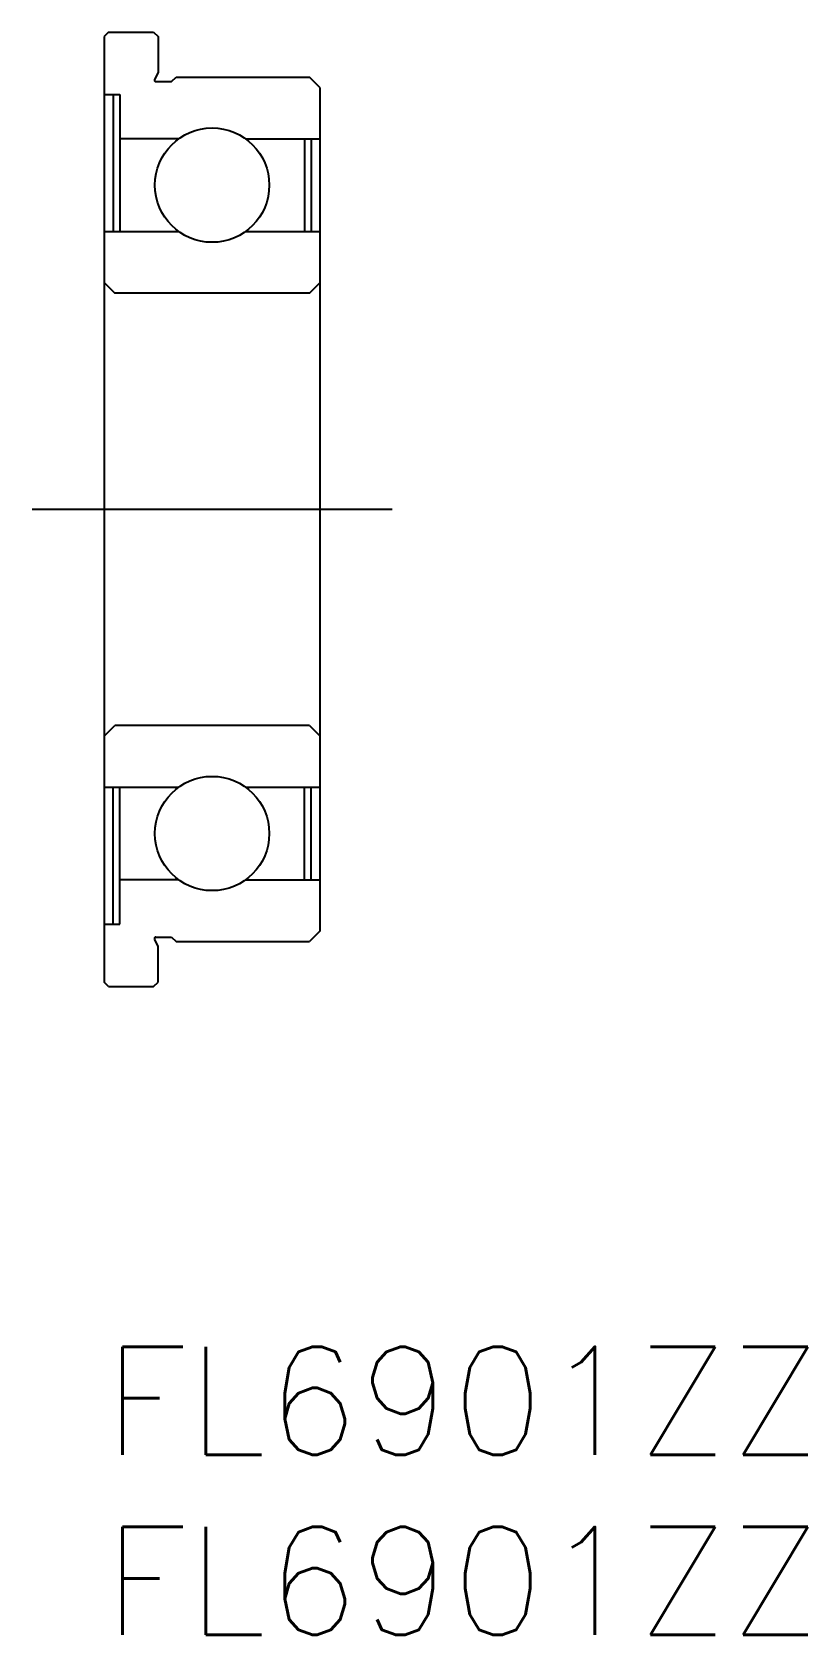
# Model space of a CAD drawing. Extents: x -2 to 19.5, y -8 to 36.5.
import ezdxf

# ---------------------------------------------------------------- set-up
doc = ezdxf.new("R2010")
doc.units = 0
doc.header["$LTSCALE"] = 0.5
doc.linetypes.add('CENTER', pattern=[50.8, 31.75, -6.35, 6.35, -6.35])
for name, color, linetype in [('MSM_CENTER', 1, 'CENTER'), ('MSM_CONTINUOUS', 7, 'CONTINUOUS'), ('MSM_PART_NUMBER', 7, 'CONTINUOUS')]:
    doc.layers.add(name, color=color, linetype=linetype)
doc.styles.get("Standard").update_dxf_attribs({"font": 'txt.shx', "height": 3, "bigfont": 'bigfont.shx'})

# ---------------------------------------------------------------- blocks, each defined once
blk = doc.blocks.new('*U2')
at = {"layer": 'MSM_PART_NUMBER'}
blk.add_text('FL6901ZZ', height=3, dxfattribs=at).set_placement((0, -3))
blk = doc.blocks.new('*U3')
at = {"layer": 'MSM_PART_NUMBER'}
blk.add_text('FL6901ZZ', height=3, dxfattribs=at).set_placement((0, -8))

msp = doc.modelspace()

# ---------------------------------------------------------------- linework, layer by layer
at = {"layer": 'MSM_CENTER'}
msp.add_line((-2, 23.25), (8, 23.25), dxfattribs=at)
at = {"layer": 'MSM_CONTINUOUS'}
for p, q in [((0.125, 36.5), (0, 36.375)), ((0.125, 36.5), (1.375, 36.5)), ((1.375, 36.5), (1.5, 36.375)), ((0, 36.375), (0, 10.125)), ((1.5, 36.375), (1.5, 35.375)), ((1.5, 35.375), (1.402, 35.179)), ((1.875, 35.125), (2, 35.25)), ((2, 35.25), (5.7, 35.25)), ((6, 34.95), (5.7, 35.25)), ((0, 34.77), (0.437, 34.77)), ((0.25, 34.77), (0.25, 30.965)), ((0.437, 34.77), (0.437, 30.965)), ((1.436, 35.125), (1.875, 35.125)), ((6, 11.55), (6, 34.95)), ((2.068, 33.535), (0.437, 33.535)), ((3.932, 33.535), (6, 33.535)), ((5.562, 33.535), (5.562, 30.965)), ((5.75, 33.535), (5.75, 30.965)), ((0, 30.965), (2.068, 30.965)), ((3.932, 30.965), (6, 30.965)), ((0, 29.55), (0.3, 29.25)), ((5.7, 29.25), (6, 29.55)), ((5.7, 29.25), (0.3, 29.25)), ((0, 16.95), (0.3, 17.25)), ((5.7, 17.25), (0.3, 17.25)), ((5.7, 17.25), (6, 16.95)), ((0, 15.535), (2.068, 15.535)), ((0.25, 11.73), (0.25, 15.535)), ((0.437, 11.73), (0.437, 15.535)), ((3.932, 15.535), (6, 15.535)), ((5.562, 12.965), (5.562, 15.535)), ((5.75, 12.965), (5.75, 15.535)), ((2.068, 12.965), (0.437, 12.965)), ((3.932, 12.965), (6, 12.965)), ((0, 11.73), (0.437, 11.73)), ((1.5, 11.125), (1.402, 11.321)), ((1.436, 11.375), (1.875, 11.375)), ((1.5, 10.125), (1.5, 11.125)), ((1.875, 11.375), (2, 11.25)), ((2, 11.25), (5.7, 11.25)), ((6, 11.55), (5.7, 11.25)), ((0.125, 10), (0, 10.125)), ((0.125, 10), (1.375, 10)), ((1.375, 10), (1.5, 10.125))]:
    msp.add_line(p, q, dxfattribs=at)
for centre in [(3, 32.25), (3, 14.25)]:
    msp.add_circle(centre, 1.587, dxfattribs=at)
for centre, start, end in [((1.436, 35.162), 153.4349, 270), ((1.436, 11.338), 90, 206.5651)]:
    msp.add_arc(centre, 0.0375, start, end, dxfattribs=at)

# ---------------------------------------------------------------- block references
for name in ['*U2', '*U3']:
    msp.add_blockref(name, (0, 0), dxfattribs=at)

doc.saveas('drawing.dxf')
